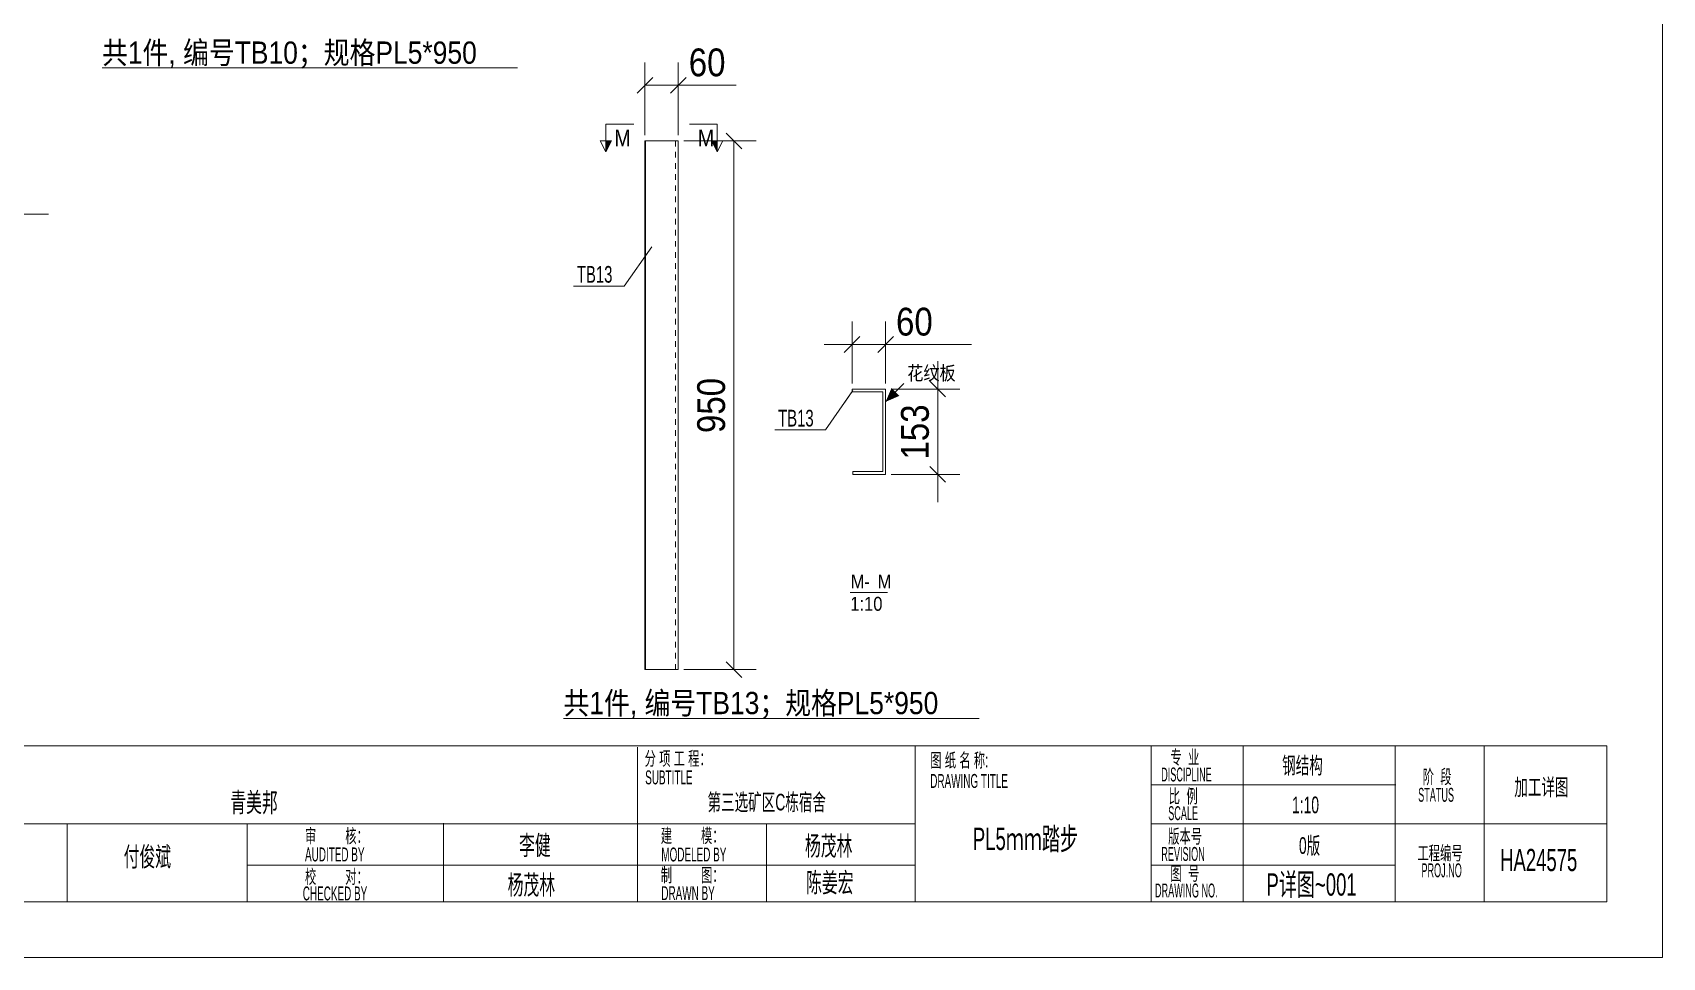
# Model space of a CAD drawing. Header units: inches. Extents: x 0 to 1938, y -2180 to 0.
# Drawn here: x 339.8 to 632.5, y -420 to -253.8 of the extents above; entities that cross this region are included whole.
import ezdxf

# ---------------------------------------------------------------- set-up
doc = ezdxf.new("R2010")
doc.units = ezdxf.units.IN
doc.header["$MEASUREMENT"] = 0
doc.linetypes.add('XKITLINE00', pattern=[0])
doc.linetypes.add('XKITLINE01', pattern=[4, 1, -1, 1, -1])
for name, color, linetype, lineweight in [('DrawingSheet', 5, 'Continuous', 0), ('OtherObjectType', 1, 'Continuous', 0), ('Part', 2, 'Continuous', 0), ('PartMark', 3, 'Continuous', 0), ('Section', 6, 'Continuous', 0), ('Z-DIMENSIONS', 1, 'Continuous', 0), ('文本', 3, 'Continuous', 0)]:
    doc.layers.add(name, color=color, linetype=linetype, lineweight=lineweight)
doc.styles.add('Arial', font='arial.ttf')
doc.styles.add('Arial Narrow', font='ARIAL.TTF')
doc.styles.add('romsim', font='ARIAL.TTF')
doc.styles.add('宋体', font='ARIAL.TTF')

# ---------------------------------------------------------------- blocks, each defined once
blk = doc.blocks.new('*A26')
at = {"layer": 'Part', "color": 2, "linetype": 'XKITLINE00', "lineweight": 0}
for p, q in [((458.24, 151.7), (452.24, 151.7)), ((452.24, 151.7), (452.24, 56.7)), ((452.37, 56.7), (452.37, 151.7)), ((458.24, 56.7), (458.24, 151.7)), ((452.24, 56.7), (458.24, 56.7))]:
    blk.add_line(p, q, dxfattribs=at)
at = {"layer": 'Part', "color": 6, "linetype": 'XKITLINE01', "lineweight": 0}
blk.add_line((457.74, 56.7), (457.74, 151.7), dxfattribs=at)
blk = doc.blocks.new('*A27')
at = {"layer": 'Part', "color": 2, "linetype": 'XKITLINE00', "lineweight": 0}
for p, q in [((495.47, 107.11), (489.47, 107.11)), ((489.47, 107.11), (489.47, 106.61)), ((489.47, 106.61), (494.97, 106.61)), ((494.97, 106.61), (494.97, 92.28)), ((495.47, 91.78), (495.47, 107.11)), ((494.97, 92.28), (489.6, 92.28)), ((489.6, 92.28), (489.6, 91.78)), ((489.6, 91.78), (495.47, 91.78))]:
    blk.add_line(p, q, dxfattribs=at)
blk = doc.blocks.new('*A32')
at = {"layer": 'DrawingSheet', "color": 5, "linetype": 'XKITLINE00', "lineweight": 0}
for p, q in [((635, 5), (635, 425)), ((5, 5), (635, 5))]:
    blk.add_line(p, q, dxfattribs=at)
blk = doc.blocks.new('*A34')
at = {"layer": 'OtherObjectType', "color": 3, "linetype": 'XKITLINE00', "lineweight": 0}
for p, q in [((625, 43), (217.6, 43)), ((452.8, 43), (382.8, 43)), ((450.9, 42.8), (450.9, 15.1)), ((500.8, 43), (500.8, 15)), ((543.2, 43), (543.2, 15)), ((559.7, 43), (559.7, 15)), ((587, 43), (587, 15)), ((603, 43), (603, 15)), ((625, 43), (625, 15)), ((587.1, 36), (543.2, 36)), ((500.8, 29), (313.7, 29)), ((348.5, 29), (348.5, 15)), ((380.8, 29), (380.8, 15)), ((416.1, 29.1), (416.1, 15.1)), ((474.1, 29), (474.1, 15)), ((625, 29), (543.2, 29)), ((500.8, 21.6), (380.8, 21.6)), ((587, 21.6), (543.2, 21.6)), ((625, 15), (217.6, 15))]:
    blk.add_line(p, q, dxfattribs=at)
at = {"layer": 'OtherObjectType', "color": 7, "style": 'Arial'}
for s, height, width, p in [('分 项 工 程：', 2.5, 0.595, (452.2, 39.49)), ('图 纸 名 称:', 2.5, 0.595, (503.5, 39.17)), ('专  业', 2.5, 0.595, (546.63, 39.71)), ('钢结构', 3, 0.595, (566.7, 38)), ('SUBTITLE', 2.5, 0.51, (452.3, 36.09)), ('DISCIPLINE', 2.5, 0.4675, (544.98, 36.61)), ('阶  段', 2.5, 0.595, (591.93, 36.21)), ('DRAWING TITLE', 2.5, 0.51, (503.5, 35.45)), ('比  例', 2.5, 0.595, (546.33, 32.73)), ('STATUS', 2.5, 0.4675, (591.13, 32.96)), ('加工详图', 3, 0.595, (608.4, 34.1)), ('1:10', 3, 0.595, (568.48, 30.9)), ('SCALE', 2.5, 0.4675, (546.24, 29.66)), ('审         核：', 2.5, 0.595, (391.2, 25.57)), ('李健', 3.5, 0.595, (429.64, 23.4)), ('建         模：', 2.5, 0.595, (455.1, 25.62)), ('杨茂林', 3.5, 0.595, (481, 23.3)), ('版本号', 2.5, 0.595, (546.23, 25.51)), ('0版', 3, 0.595, (569.72, 23.6)), ('付俊斌', 3.5, 0.595, (358.62, 21.35)), ('AUDITED BY', 2.5, 0.51, (391.2, 22.25)), ('MODELED BY', 2.5, 0.51, (455.2, 22.24)), ('REVISION', 2.5, 0.4675, (545, 22.34)), ('工程编号', 2.5, 0.595, (591, 22.5)), ('校         对：', 2.5, 0.595, (391.2, 18.27)), ('制         图：', 2.5, 0.595, (455.1, 18.55)), ('陈姜宏', 3.5, 0.595, (481.2, 16.7)), ('图  号', 2.5, 0.595, (546.63, 18.84)), ('PROJ.NO', 2.5, 0.4675, (591.72, 19.4)), ('CHECKED BY', 2.5, 0.51, (390.8, 15.24)), ('杨茂林', 3.5, 0.595, (427.6, 16.3)), ('DRAWN BY', 2.5, 0.51, (455.2, 15.29)), ('DRAWING NO.', 2.5, 0.4675, (543.87, 15.77))]:
    blk.add_text(s, height=height, dxfattribs=dict(at, width=width)).set_placement(p)
at = {"layer": 'OtherObjectType', "color": 2, "style": 'Arial', "width": 0.595}
for s, height, p in [('青美邦', 3.5, (377.78, 31.1)), ('第三选矿区C栋宿舍', 3, (463.49, 31.4)), ('HA24575', 4, (605.85, 20.5))]:
    blk.add_text(s, height=height, dxfattribs=at).set_placement(p)
at = {"layer": 'OtherObjectType', "color": 6, "style": 'Arial', "width": 0.595}
blk.add_text('PL5ｍｍ踏步', height=4, dxfattribs=at).set_placement((511.15, 24.3))
at = {"layer": 'OtherObjectType', "color": 1, "style": 'Arial', "width": 0.595}
blk.add_text('P详图~001', height=4, dxfattribs=at).set_placement((563.89, 16.1))
blk = doc.blocks.new('*A108')
at = {"layer": 'Z-DIMENSIONS', "color": 4, "linetype": 'XKITLINE00', "lineweight": 0}
for p, q in [((323.71, 133.74), (323.71, 142.63)), ((329.71, 107.96), (329.71, 142.63)), ((323.71, 138.53), (318.71, 138.53)), ((325.12, 139.94), (322.29, 137.12)), ((323.71, 138.53), (329.71, 138.53)), ((331.12, 139.94), (328.29, 137.12)), ((329.71, 138.53), (340.12, 138.53)), ((329.71, 138.53), (345.12, 138.53))]:
    blk.add_line(p, q, dxfattribs=at)
at = {"layer": 'Z-DIMENSIONS', "color": 7}
for p in [(323.71, 138.53), (329.71, 138.53)]:
    blk.add_point(p, dxfattribs=at)
at = {"layer": 'Z-DIMENSIONS', "color": 7, "style": 'Arial Narrow', "width": 0.85}
blk.add_text('60', height=5, dxfattribs=at).set_placement((331.58, 140.13))
blk = doc.blocks.new('*A125')
at = {"layer": 'OtherObjectType', "color": 6, "linetype": 'XKITLINE00', "lineweight": 0}
blk.add_line((354.74, 164.8), (429.39, 164.8), dxfattribs=at)
at = {"layer": 'OtherObjectType', "color": 3, "style": '宋体', "width": 0.85}
blk.add_text('共1件, 编号TB10；规格PL5*950', height=4, dxfattribs=at).set_placement((354.74, 165.55))
blk = doc.blocks.new('*A155')
at = {"layer": 'OtherObjectType', "color": 6, "linetype": 'XKITLINE00', "lineweight": 0}
blk.add_line((437.63, 47.95), (512.27, 47.95), dxfattribs=at)
at = {"layer": 'OtherObjectType', "color": 3, "style": '宋体', "width": 0.85}
blk.add_text('共1件, 编号TB13；规格PL5*950', height=4, dxfattribs=at).set_placement((437.63, 48.7))
blk = doc.blocks.new('*A156')
at = {"layer": 'Z-DIMENSIONS', "color": 4, "linetype": 'XKITLINE00', "lineweight": 0}
for p, q in [((452.24, 152.7), (452.24, 165.8)), ((458.24, 152.7), (458.24, 165.8)), ((453.65, 163.11), (450.83, 160.29)), ((452.24, 161.7), (458.24, 161.7)), ((459.65, 163.11), (456.83, 160.29)), ((458.24, 161.7), (468.66, 161.7)), ((458.24, 161.7), (468.66, 161.7))]:
    blk.add_line(p, q, dxfattribs=at)
at = {"layer": 'Z-DIMENSIONS', "color": 7}
for p in [(452.24, 161.7), (458.24, 161.7)]:
    blk.add_point(p, dxfattribs=at)
at = {"layer": 'Z-DIMENSIONS', "color": 7, "style": 'Arial Narrow', "width": 0.85}
blk.add_text('60', height=5, dxfattribs=at).set_placement((460.12, 163.3))
blk = doc.blocks.new('*A157')
at = {"layer": 'Z-DIMENSIONS', "color": 4, "linetype": 'XKITLINE00', "lineweight": 0}
for p, q in [((466.83, 153.11), (469.65, 150.29)), ((459.24, 151.7), (472.24, 151.7)), ((468.24, 56.7), (468.24, 151.7)), ((459.24, 56.7), (472.24, 56.7)), ((466.83, 58.11), (469.65, 55.29))]:
    blk.add_line(p, q, dxfattribs=at)
at = {"layer": 'Z-DIMENSIONS', "color": 7}
for p in [(468.24, 151.7), (468.24, 56.7)]:
    blk.add_point(p, dxfattribs=at)
at = {"layer": 'Z-DIMENSIONS', "color": 7, "style": 'Arial Narrow', "width": 0.85}
blk.add_text('950', height=5, rotation=90.0002, dxfattribs=at).set_placement((466.64, 99.2))
blk = doc.blocks.new('*A158')
at = {"layer": 'Section'}
for points in [[(446.24, 151.7), (445.24, 149.7), (445.24, 151.7)], [(465.24, 151.7), (465.24, 149.7), (464.24, 151.7)]]:
    blk.add_hatch(color=6, dxfattribs=at).paths.add_polyline_path(points, flags=17)
at = {"layer": 'Section', "color": 6, "linetype": 'XKITLINE00', "lineweight": 0}
for p, q in [((445.24, 154.7), (450.24, 154.7)), ((445.24, 154.7), (445.24, 149.7)), ((465.24, 154.7), (460.24, 154.7)), ((465.24, 154.7), (465.24, 149.7)), ((445.24, 149.7), (444.24, 151.7)), ((446.24, 151.7), (444.24, 151.7)), ((445.24, 149.7), (446.24, 151.7)), ((464.24, 151.7), (466.24, 151.7)), ((465.24, 149.7), (464.24, 151.7)), ((466.24, 151.7), (465.24, 149.7))]:
    blk.add_line(p, q, dxfattribs=at)
at = {"layer": 'Section', "color": 6, "style": '宋体', "width": 0.85}
for p in [(446.74, 150.7), (461.74, 150.7)]:
    blk.add_text('M', height=3, dxfattribs=at).set_placement(p)
blk = doc.blocks.new('*A159')
at = {"layer": 'PartMark', "color": 4, "linetype": 'XKITLINE00', "lineweight": 0}
for p, q in [((453.47, 132.67), (448.52, 125.62)), ((452.03, 130.62), (453.47, 132.67)), ((439.43, 125.62), (448.52, 125.62))]:
    blk.add_line(p, q, dxfattribs=at)
at = {"layer": 'PartMark', "color": 1, "style": 'romsim', "width": 0.6375}
blk.add_text('TB13', height=3, dxfattribs=at).set_placement((440.03, 126.22))
blk = doc.blocks.new('*A160')
at = {"layer": 'Z-DIMENSIONS', "color": 4, "linetype": 'XKITLINE00', "lineweight": 0}
for p, q in [((489.47, 108.11), (489.47, 119.22)), ((495.47, 108.11), (495.47, 119.22)), ((489.47, 115.12), (484.47, 115.12)), ((490.88, 116.53), (488.06, 113.7)), ((489.47, 115.12), (495.47, 115.12)), ((496.88, 116.53), (494.06, 113.7)), ((495.47, 115.12), (505.89, 115.12)), ((495.47, 115.12), (510.89, 115.12))]:
    blk.add_line(p, q, dxfattribs=at)
at = {"layer": 'Z-DIMENSIONS', "color": 7}
for p in [(489.47, 115.12), (495.47, 115.12)]:
    blk.add_point(p, dxfattribs=at)
at = {"layer": 'Z-DIMENSIONS', "color": 7, "style": 'Arial Narrow', "width": 0.85}
blk.add_text('60', height=5, dxfattribs=at).set_placement((497.35, 116.72))
blk = doc.blocks.new('*A161')
at = {"layer": 'Z-DIMENSIONS', "color": 4, "linetype": 'XKITLINE00', "lineweight": 0}
for p, q in [((504.84, 107.11), (504.84, 112.11)), ((503.43, 108.52), (506.26, 105.69)), ((496.47, 107.11), (508.84, 107.11)), ((504.84, 91.78), (504.84, 107.11)), ((496.47, 91.78), (508.84, 91.78)), ((503.43, 93.2), (506.26, 90.37)), ((504.84, 91.78), (504.84, 86.78))]:
    blk.add_line(p, q, dxfattribs=at)
at = {"layer": 'Z-DIMENSIONS', "color": 7}
for p in [(504.84, 107.11), (504.84, 91.78)]:
    blk.add_point(p, dxfattribs=at)
at = {"layer": 'Z-DIMENSIONS', "color": 7, "style": 'Arial Narrow', "width": 0.85}
blk.add_text('153', height=5, rotation=90.0002, dxfattribs=at).set_placement((503.24, 94.44))
blk = doc.blocks.new('*A162')
at = {"layer": '文本'}
blk.add_hatch(color=7, dxfattribs=at).paths.add_polyline_path([(495.47, 104.81), (496.53, 107.29), (497.94, 105.88)], flags=17)
at = {"layer": '文本', "color": 7, "linetype": 'XKITLINE00', "lineweight": 0}
blk.add_line((495.47, 104.81), (498.77, 108.12), dxfattribs=at)
at = {"layer": '文本', "color": 3, "style": 'Arial Narrow', "width": 0.85}
blk.add_text('花纹板', height=2.5, dxfattribs=at).set_placement((499.37, 108.72))
blk = doc.blocks.new('*A163')
at = {"layer": 'PartMark', "color": 4, "linetype": 'XKITLINE00', "lineweight": 0}
for p, q in [((489.61, 106.83), (484.66, 99.78)), ((488.17, 104.78), (489.61, 106.83)), ((475.57, 99.78), (484.66, 99.78))]:
    blk.add_line(p, q, dxfattribs=at)
at = {"layer": 'PartMark', "color": 4, "style": 'romsim', "width": 0.6375}
blk.add_text('TB13', height=3, dxfattribs=at).set_placement((476.17, 100.38))
blk = doc.blocks.new('*A164')
at = {"layer": 'OtherObjectType', "color": 6, "linetype": 'XKITLINE00', "lineweight": 0}
blk.add_line((489.14, 70.53), (495.8, 70.53), dxfattribs=at)
at = {"layer": 'OtherObjectType', "color": 6, "style": 'Arial Narrow', "width": 0.85}
for s, p in [('M', (489.22, 71.28)), ('M', (494.05, 71.28)), ('-', (491.64, 71.28)), ('1:10', (489.14, 67.28))]:
    blk.add_text(s, height=2.5, dxfattribs=at).set_placement(p)
blk = doc.blocks.new('P详图~001 (PL5ｍｍ踏步)')
at = {"lineweight": 0}
for name in ['*A32', '*A125', '*A156', '*A158', '*A157', '*A26', '*A108', '*A160', '*A162', '*A161', '*A27', '*A164', '*A155', '*A34']:
    blk.add_blockref(name, (0, 0), dxfattribs=at)
at = {"layer": 'PartMark', "lineweight": 0}
for name in ['*A159', '*A163']:
    blk.add_blockref(name, (0, 0), dxfattribs=at)

msp = doc.modelspace()

# ---------------------------------------------------------------- block references
msp.add_blockref('P详图~001 (PL5ｍｍ踏步)', (-2.5, -425))

doc.saveas('drawing.dxf')
